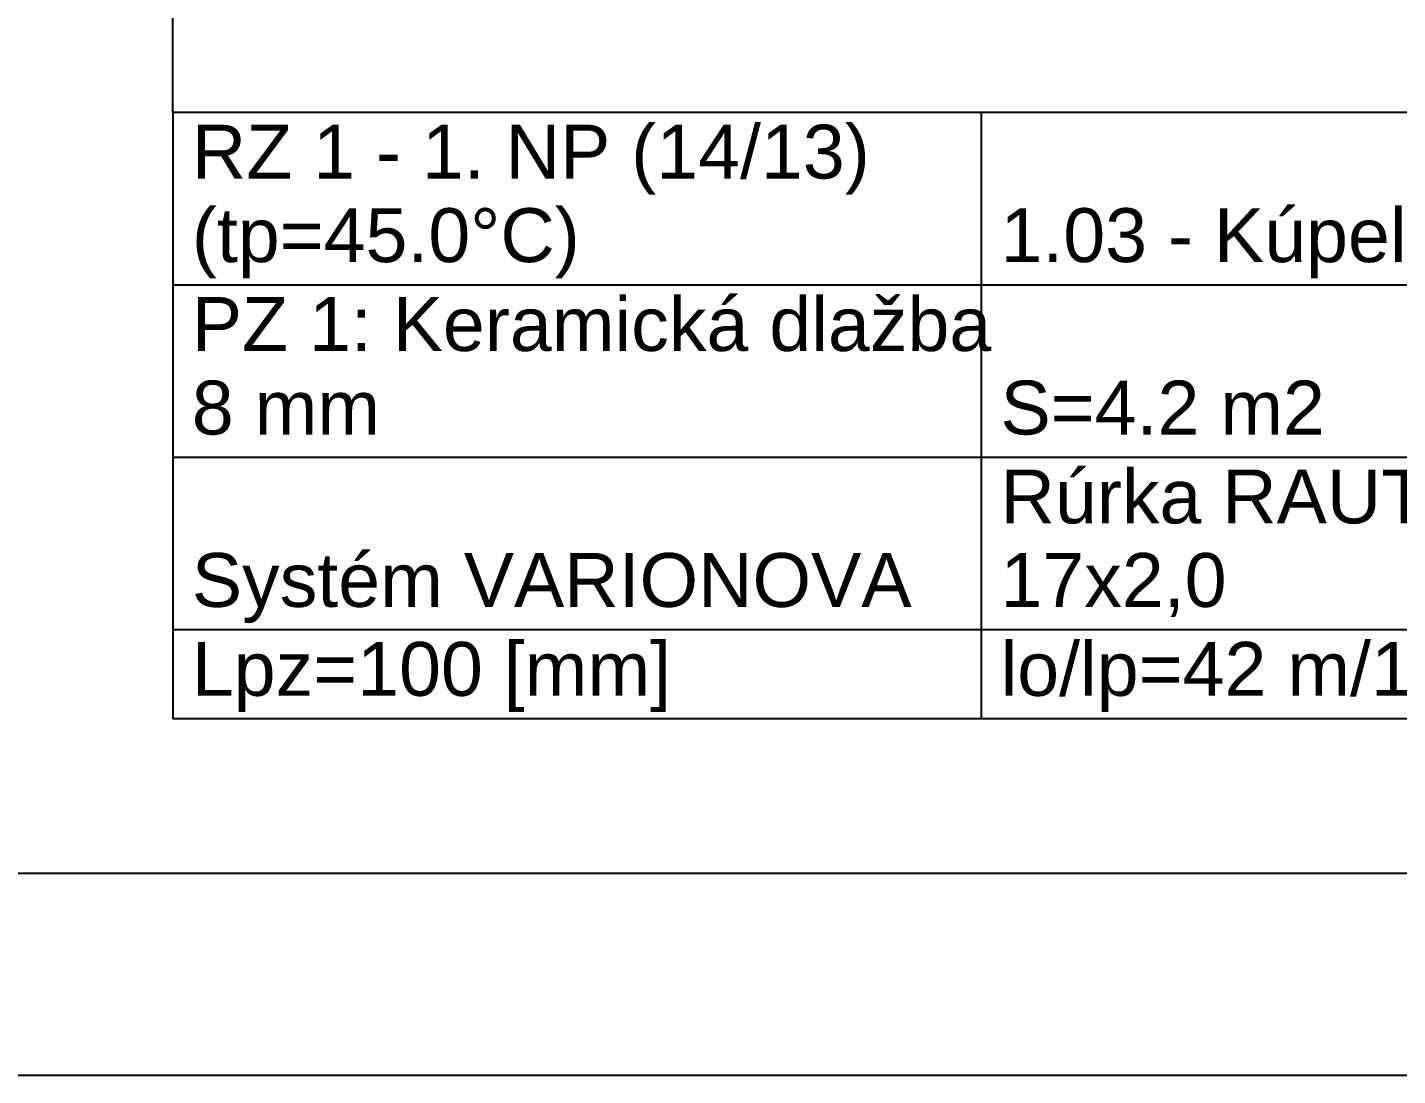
# Model space of a CAD drawing. Header units: millimetres. Extents: x 1046 to 74297, y -4150 to 54562.
# Drawn here: x 17390 to 19932, y 1145 to 3091 of the extents above; entities that cross this region are included whole.
import ezdxf

# ---------------------------------------------------------------- set-up
doc = ezdxf.new("R2010")
doc.units = ezdxf.units.MM
doc.layers.add('NETLAC', color=6, linetype='Continuous', plot=False)
doc.layers.add('TABU_KY', color=7, linetype='Continuous')
doc.styles.add('ARIAL', font='arial.ttf')

# ---------------------------------------------------------------- blocks, each defined once
blk = doc.blocks.new('A$Cacebdfa7')
at = {"layer": 'TABU_KY', "color": 5}
for p, q in [((9942.4, 2662.9), (9942.4, 3696.2)), ((9942.4, 2662.9), (12942.4, 2662.9)), ((11442.4, 2342.9), (11442.4, 2662.9)), ((9942.4, 2342.9), (12942.4, 2342.9)), ((11442.4, 2022.9), (11442.4, 2342.9)), ((9942.4, 2022.9), (12942.4, 2022.9)), ((11442.4, 1702.9), (11442.4, 2022.9)), ((9942.4, 1702.9), (12942.4, 1702.9)), ((11442.4, 1537.9), (11442.4, 1702.9))]:
    blk.add_line(p, q, dxfattribs=at)
blk.add_lwpolyline([(9942.4, 2662.9), (9942.4, 1537.9), (12942.4, 1537.9), (12942.4, 2662.9)], dxfattribs=at)
at = {"layer": 'TABU_KY', "color": 160, "style": 'ARIAL'}
for s, p in [('RZ 1 - 1. NP (14/13) ', (9977.4, 2539.9)), ('1.03 - Kúpelňa', (11477.4, 2384.9)), ('(tp=45.0°C)', (9977.4, 2384.9)), ('PZ 1: Keramická dlažba', (9977.4, 2219.9)), ('8 mm', (9977.4, 2064.9)), ('S=4.2 m2', (11477.4, 2064.9)), ('Rúrka RAUTHERM S', (11477.4, 1899.9)), ('Systém VARIONOVA', (9977.4, 1744.9)), ('17x2,0', (11477.4, 1744.9)), ('Lpz=100 [mm]', (9977.4, 1579.9)), ('lo/lp=42 m/15.1 m', (11477.4, 1579.9))]:
    blk.add_text(s, height=100, dxfattribs=at).set_placement(p)

msp = doc.modelspace()

# ---------------------------------------------------------------- linework, layer by layer
msp.add_lwpolyline([(1296.1, 21770), (42546.1, 21770), (42546.1, 1520), (1296.1, 1520)], close=True)
at = {"layer": 'NETLAC'}
msp.add_lwpolyline([(1046.1, 22145), (42796.1, 22145), (42796.1, 1145), (1046.1, 1145)], close=True, dxfattribs=at)

# ---------------------------------------------------------------- next in the draw order: block references
msp.add_blockref('A$Cacebdfa7', (7717.6, 270))

doc.saveas('drawing.dxf')
